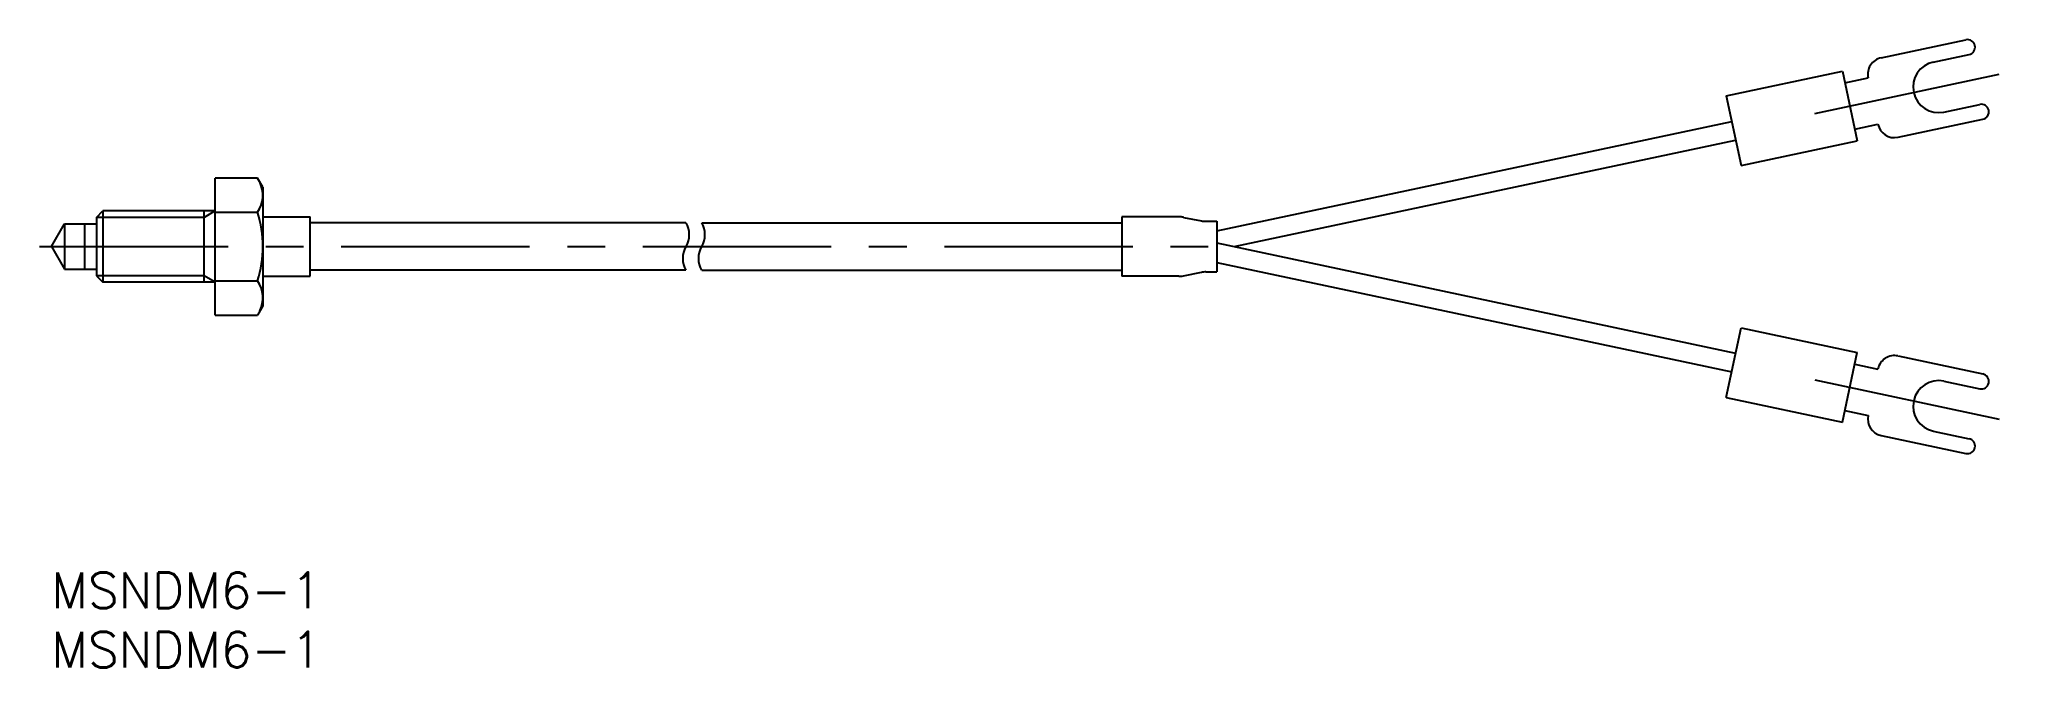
# Model space of a CAD drawing. Extents: x -1 to 165, y -8 to 45.
import ezdxf

# ---------------------------------------------------------------- set-up
doc = ezdxf.new("R2010")
doc.units = 0
doc.header["$LTSCALE"] = 0.5
doc.linetypes.add('CENTER', pattern=[50.8, 31.75, -6.35, 6.35, -6.35])
for name, color, linetype in [('MSM_CENTER', 1, 'CENTER'), ('MSM_CONTINUOUS', 7, 'CONTINUOUS'), ('MSM_NARROW', 5, 'CONTINUOUS'), ('MSM_PART_NUMBER', 7, 'CONTINUOUS')]:
    doc.layers.add(name, color=color, linetype=linetype)
doc.styles.get("Standard").update_dxf_attribs({"font": 'txt.shx', "height": 3, "bigfont": 'bigfont.shx'})

# ---------------------------------------------------------------- blocks, each defined once
blk = doc.blocks.new('*U6')
at = {"layer": 'MSM_PART_NUMBER'}
blk.add_text('MSNDM6-1', height=3, dxfattribs=at).set_placement((0, -3))
blk = doc.blocks.new('*U7')
at = {"layer": 'MSM_PART_NUMBER'}
blk.add_text('MSNDM6-1', height=3, dxfattribs=at).set_placement((0, -8))

msp = doc.modelspace()

# ---------------------------------------------------------------- linework, layer by layer
at = {"layer": 'MSM_CENTER'}
for p, q in [((148.51, 38.65), (165.48, 42.26)), ((-1, 27.44), (100.59, 27.44)), ((148.51, 16.22), (165.48, 12.61))]:
    msp.add_line(p, q, dxfattribs=at)
at = {"layer": 'MSM_CONTINUOUS'}
for p, q in [((154.09, 43.34), (161.23, 44.86)), ((158.48, 42.97), (161.49, 43.61)), ((141.04, 40.13), (150.82, 42.21)), ((150.82, 42.21), (152.07, 36.34)), ((151.03, 41.23), (152.99, 41.65)), ((141.04, 40.13), (142.29, 34.26)), ((159.38, 38.76), (162.39, 39.4)), ((98.14, 28.76), (141.5, 37.98)), ((151.86, 37.32), (153.82, 37.74)), ((155.51, 36.64), (162.65, 38.16)), ((99.59, 27.44), (141.83, 36.41)), ((142.29, 34.26), (152.07, 36.34)), ((13.8, 21.66), (13.8, 33.21)), ((17.35, 33.21), (13.8, 33.21)), ((17.8, 32.44), (17.35, 33.21)), ((17.8, 32.44), (17.8, 22.44)), ((3.8, 29.89), (4.34, 30.44)), ((4.34, 30.44), (4.34, 24.44)), ((13.8, 30.44), (4.34, 30.44)), ((12.86, 24.44), (12.86, 30.44)), ((17.35, 30.32), (13.8, 30.32)), ((0, 27.44), (1.1, 29.34)), ((1.1, 29.34), (3.8, 29.34)), ((1.1, 29.34), (1.1, 25.54)), ((2.8, 29.34), (2.8, 25.54)), ((3.8, 29.89), (3.8, 24.98)), ((17.8, 29.94), (21.8, 29.94)), ((21.8, 24.94), (21.8, 29.94)), ((53.44, 29.44), (21.8, 29.44)), ((54.76, 29.44), (90.14, 29.44)), ((94.95, 29.94), (90.14, 29.94)), ((90.14, 29.94), (90.14, 24.94)), ((95.33, 29.9), (96.84, 29.6)), ((97.22, 29.57), (98.14, 29.57)), ((98.14, 29.57), (98.14, 25.3)), ((0, 27.44), (1.1, 25.54)), ((98.14, 27.74), (141.83, 18.46)), ((1.1, 25.54), (3.8, 25.54)), ((3.8, 24.98), (4.34, 24.44)), ((53.44, 25.44), (21.8, 25.44)), ((54.76, 25.44), (90.14, 25.44)), ((95.33, 24.97), (96.84, 25.27)), ((97.22, 25.3), (98.14, 25.3)), ((98.14, 26.11), (141.5, 16.89)), ((13.8, 24.44), (4.34, 24.44)), ((13.8, 24.55), (17.35, 24.55)), ((17.8, 24.94), (21.8, 24.94)), ((94.95, 24.94), (90.14, 24.94)), ((13.8, 21.66), (17.35, 21.66)), ((17.8, 22.44), (17.35, 21.66)), ((141.04, 14.74), (142.29, 20.61)), ((142.29, 20.61), (152.07, 18.53)), ((150.82, 12.66), (152.07, 18.53)), ((151.86, 17.55), (153.82, 17.13)), ((155.51, 18.23), (162.65, 16.71)), ((159.38, 16.11), (162.39, 15.47)), ((141.04, 14.74), (150.82, 12.66)), ((151.03, 13.64), (152.99, 13.22)), ((158.48, 11.9), (161.49, 11.26)), ((154.09, 11.53), (161.23, 10.01))]:
    msp.add_line(p, q, dxfattribs=at)
for centre, radius, start, end in [((154.38, 41.94), 1.42, 102, 192), ((161.36, 44.23), 0.637, 282, 102), ((158.93, 40.87), 2.15, 102, 282), ((162.52, 38.78), 0.637, 282, 102), ((155.21, 38.03), 1.42, 192, 282), ((15.24, 31.77), 2.56, 325.6158, 25.6158), ((8.25, 27.44), 9.55, 342.412, 17.588), ((94.95, 27.94), 2, 79.002, 90), ((97.22, 31.57), 2, 259.002, 270), ((97.22, 23.3), 2, 90, 100.998), ((15.24, 23.11), 2.56, 334.3842, 34.3842), ((94.95, 26.94), 2, 270, 280.998), ((155.21, 16.84), 1.42, 78, 168), ((162.52, 16.09), 0.637, 258, 78), ((158.93, 14), 2.15, 78, 258), ((154.38, 12.93), 1.42, 168, 258), ((161.36, 10.64), 0.637, 258, 78)]:
    msp.add_arc(centre, radius, start, end, dxfattribs=at)
at = {"layer": 'MSM_NARROW'}
for p, q in [((13.8, 30.44), (12.86, 29.89)), ((12.86, 29.89), (3.8, 29.89)), ((12.86, 24.98), (3.8, 24.98)), ((13.8, 24.44), (12.86, 24.98))]:
    msp.add_line(p, q, dxfattribs=at)
for centre, start, end in [((51.71, 28.44), 330, 30), ((53.03, 28.44), 330, 30), ((55.17, 26.44), 150, 210), ((56.49, 26.44), 150, 210)]:
    msp.add_arc(centre, 2, start, end, dxfattribs=at)

# ---------------------------------------------------------------- block references
at = {"layer": 'MSM_CONTINUOUS'}
for name in ['*U6', '*U7']:
    msp.add_blockref(name, (0, 0), dxfattribs=at)

doc.saveas('drawing.dxf')
